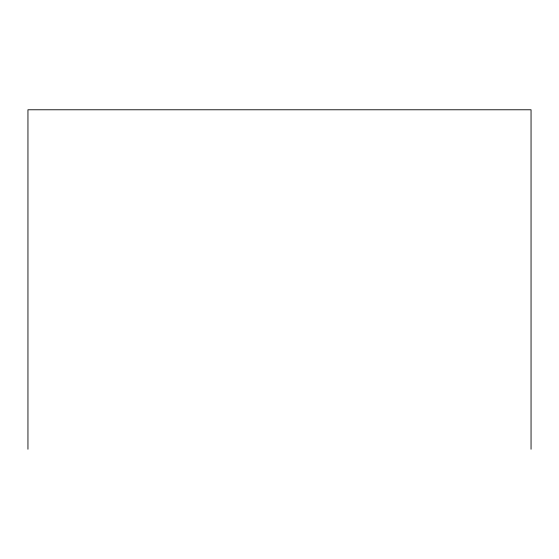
<?xml version="1.0" encoding="UTF-8"?>
<svg xmlns="http://www.w3.org/2000/svg" width="559" height="559" viewBox="0 0 559 559"><rect width="100%" height="100%" fill="white"/><g stroke="black" fill="none" stroke-linecap="round" stroke-linejoin="round"><path stroke-width="0.84" d="M531.05 449.226L531.05 109.774L27.95 109.774L27.95 449.226"/></g></svg>
